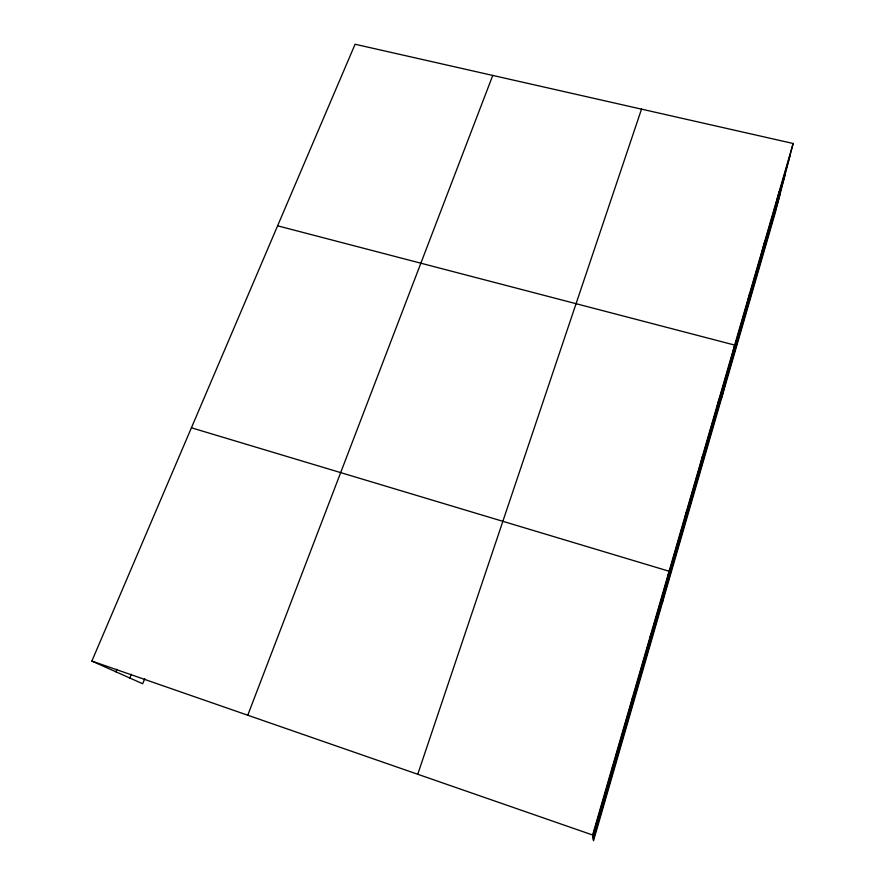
<?xml version="1.0" encoding="UTF-8"?>
<svg xmlns="http://www.w3.org/2000/svg" width="885" height="885" viewBox="0 0 885 885"><rect width="100%" height="100%" fill="white"/><g stroke="black" fill="none" stroke-linecap="round" stroke-linejoin="round"><path stroke-width="1.33" d="M612.442 768.291L612.686 765.813M631.481 702.624L632.1 698.851M649.911 639.014L650.895 634.036M662.168 603.493L669.104 571.245L191.414 427.787M684.614 519.307L686.229 512.161M700.953 462.944L702.856 454.824M716.828 408.184L719.007 399.157M721.784 397.465L734.683 345.084L277.602 225.819M747.25 303.234L749.916 292.548M761.83 252.911L764.728 241.472M776.023 203.948L779.132 191.802M793.137 143.481L775.525 211.747L593.514 840.75L592.618 835.009L793.137 143.481L355.084 44.25L91.863 661.073L142.662 683.751L144.731 678.729M592.784 836.104L789.829 156.302M593.038 837.73L784.862 175.573M593.293 839.312L779.995 194.401M417.753 774.264L641.525 109.132M247.767 715.224L492.757 75.435M129.841 678.032L131.411 674.248M115.858 671.792L116.92 669.259M91.863 661.073L592.618 835.009"/></g></svg>
